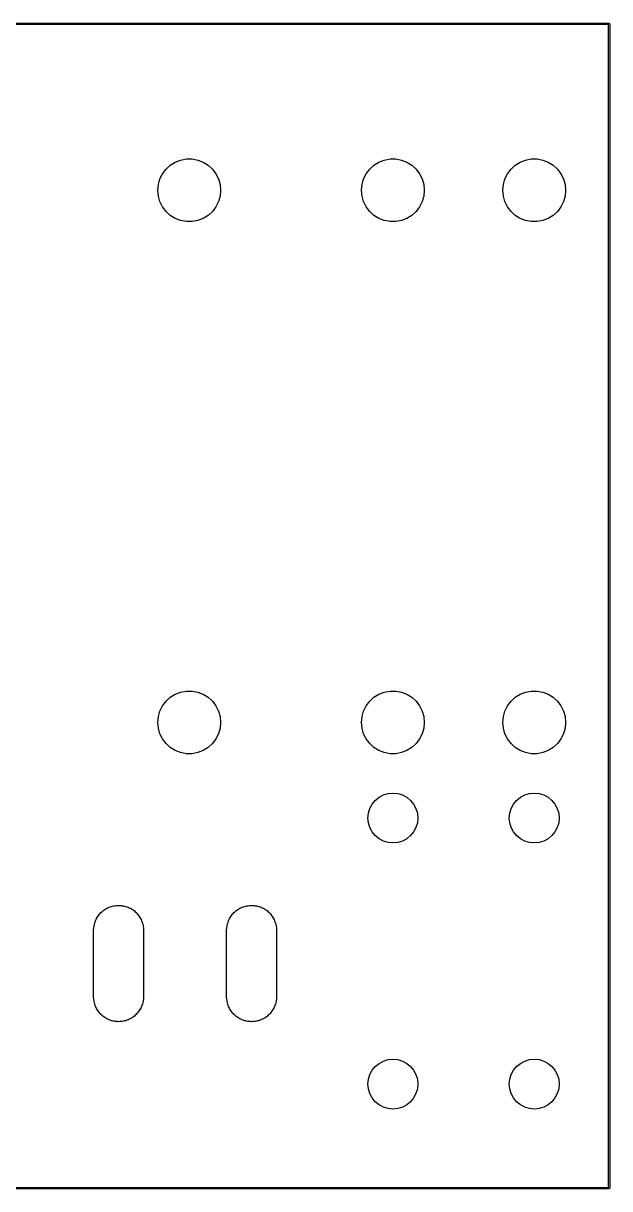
# Model space of a CAD drawing. Extents: x 95.2 to 193.7, y -111.1 to -66.6.
# Drawn here: x 171.3 to 193.7, y -111.15 to -66.65 of the extents above; entities that cross this region are included whole.
import ezdxf

# ---------------------------------------------------------------- set-up
doc = ezdxf.new("R2010")
doc.units = 0
doc.layers.add('BLACK', color=7, linetype='CONTINUOUS')

msp = doc.modelspace()

# ---------------------------------------------------------------- linework, layer by layer
at = {"layer": 'BLACK', "linetype": 'CONTINUOUS'}
for p, q in [((95.25, -66.65), (193.675, -66.65)), ((193.65, -66.7), (95.275, -66.7)), ((193.65, -111.1), (193.65, -66.7)), ((193.675, -66.65), (193.684567, -66.651903)), ((193.684567, -66.651903), (193.698097, -66.665433)), ((193.698097, -66.665433), (193.7, -66.675)), ((193.7, -66.675), (193.7, -111.125)), ((176.754439, -72.216565), (176.918088, -72.067379)), ((176.918088, -72.067379), (177.106364, -71.950804)), ((177.106364, -71.950804), (177.312854, -71.870809)), ((177.312854, -71.870809), (177.530528, -71.830119)), ((177.530528, -71.830119), (177.751972, -71.830119)), ((177.751972, -71.830119), (177.969646, -71.870809)), ((177.969646, -71.870809), (178.176136, -71.950804)), ((178.176136, -71.950804), (178.364412, -72.067379)), ((178.364412, -72.067379), (178.528061, -72.216565)), ((184.533189, -72.216565), (184.696838, -72.067379)), ((184.696838, -72.067379), (184.885114, -71.950804)), ((184.885114, -71.950804), (185.091604, -71.870809)), ((185.091604, -71.870809), (185.309278, -71.830119)), ((185.309278, -71.830119), (185.530722, -71.830119)), ((185.530722, -71.830119), (185.748396, -71.870809)), ((185.748396, -71.870809), (185.954886, -71.950804)), ((185.954886, -71.950804), (186.143162, -72.067379)), ((186.143162, -72.067379), (186.306811, -72.216565)), ((189.930689, -72.216565), (190.094338, -72.067379)), ((190.094338, -72.067379), (190.282614, -71.950804)), ((190.282614, -71.950804), (190.489104, -71.870809)), ((190.489104, -71.870809), (190.706778, -71.830119)), ((190.706778, -71.830119), (190.928222, -71.830119)), ((190.928222, -71.830119), (191.145896, -71.870809)), ((191.145896, -71.870809), (191.352386, -71.950804)), ((191.352386, -71.950804), (191.540662, -72.067379)), ((191.540662, -72.067379), (191.704311, -72.216565)), ((176.522283, -72.59151), (176.620989, -72.393281)), ((176.620989, -72.393281), (176.754439, -72.216565)), ((178.528061, -72.216565), (178.661511, -72.393281)), ((178.661511, -72.393281), (178.760217, -72.59151)), ((184.301033, -72.59151), (184.399739, -72.393281)), ((184.399739, -72.393281), (184.533189, -72.216565)), ((186.306811, -72.216565), (186.440261, -72.393281)), ((186.440261, -72.393281), (186.538967, -72.59151)), ((189.698533, -72.59151), (189.797239, -72.393281)), ((189.797239, -72.393281), (189.930689, -72.216565)), ((191.704311, -72.216565), (191.837761, -72.393281)), ((191.837761, -72.393281), (191.936467, -72.59151)), ((176.44125, -73.025), (176.461682, -72.804501)), ((176.461682, -72.804501), (176.522283, -72.59151)), ((178.760217, -72.59151), (178.820818, -72.804501)), ((178.820818, -72.804501), (178.84125, -73.025)), ((184.22, -73.025), (184.240432, -72.804501)), ((184.240432, -72.804501), (184.301033, -72.59151)), ((186.538967, -72.59151), (186.599568, -72.804501)), ((186.599568, -72.804501), (186.62, -73.025)), ((189.6175, -73.025), (189.637932, -72.804501)), ((189.637932, -72.804501), (189.698533, -72.59151)), ((191.936467, -72.59151), (191.997068, -72.804501)), ((191.997068, -72.804501), (192.0175, -73.025)), ((176.461682, -73.245499), (176.44125, -73.025)), ((176.522283, -73.45849), (176.461682, -73.245499)), ((178.820818, -73.245499), (178.760217, -73.45849)), ((178.84125, -73.025), (178.820818, -73.245499)), ((184.240432, -73.245499), (184.22, -73.025)), ((184.301033, -73.45849), (184.240432, -73.245499)), ((186.599568, -73.245499), (186.538967, -73.45849)), ((186.62, -73.025), (186.599568, -73.245499)), ((189.637932, -73.245499), (189.6175, -73.025)), ((189.698533, -73.45849), (189.637932, -73.245499)), ((191.997068, -73.245499), (191.936467, -73.45849)), ((192.0175, -73.025), (191.997068, -73.245499)), ((176.620989, -73.656719), (176.522283, -73.45849)), ((176.754439, -73.833435), (176.620989, -73.656719)), ((176.918088, -73.982621), (176.754439, -73.833435)), ((178.528061, -73.833435), (178.364412, -73.982621)), ((178.661511, -73.656719), (178.528061, -73.833435)), ((178.760217, -73.45849), (178.661511, -73.656719)), ((184.399739, -73.656719), (184.301033, -73.45849)), ((184.533189, -73.833435), (184.399739, -73.656719)), ((184.696838, -73.982621), (184.533189, -73.833435)), ((186.306811, -73.833435), (186.143162, -73.982621)), ((186.440261, -73.656719), (186.306811, -73.833435)), ((186.538967, -73.45849), (186.440261, -73.656719)), ((189.797239, -73.656719), (189.698533, -73.45849)), ((189.930689, -73.833435), (189.797239, -73.656719)), ((190.094338, -73.982621), (189.930689, -73.833435)), ((191.704311, -73.833435), (191.540662, -73.982621)), ((191.837761, -73.656719), (191.704311, -73.833435)), ((191.936467, -73.45849), (191.837761, -73.656719)), ((177.106364, -74.099196), (176.918088, -73.982621)), ((177.312854, -74.179191), (177.106364, -74.099196)), ((177.530528, -74.219881), (177.312854, -74.179191)), ((177.751972, -74.219881), (177.530528, -74.219881)), ((177.969646, -74.179191), (177.751972, -74.219881)), ((178.176136, -74.099196), (177.969646, -74.179191)), ((178.364412, -73.982621), (178.176136, -74.099196)), ((184.885114, -74.099196), (184.696838, -73.982621)), ((185.091604, -74.179191), (184.885114, -74.099196)), ((185.309278, -74.219881), (185.091604, -74.179191)), ((185.530722, -74.219881), (185.309278, -74.219881)), ((185.748396, -74.179191), (185.530722, -74.219881)), ((185.954886, -74.099196), (185.748396, -74.179191)), ((186.143162, -73.982621), (185.954886, -74.099196)), ((190.282614, -74.099196), (190.094338, -73.982621)), ((190.489104, -74.179191), (190.282614, -74.099196)), ((190.706778, -74.219881), (190.489104, -74.179191)), ((190.928222, -74.219881), (190.706778, -74.219881)), ((191.145896, -74.179191), (190.928222, -74.219881)), ((191.352386, -74.099196), (191.145896, -74.179191)), ((191.540662, -73.982621), (191.352386, -74.099196)), ((176.620989, -92.713281), (176.754439, -92.536565)), ((176.754439, -92.536565), (176.918088, -92.387379)), ((176.918088, -92.387379), (177.106364, -92.270804)), ((177.106364, -92.270804), (177.312854, -92.190809)), ((177.312854, -92.190809), (177.530528, -92.150119)), ((177.530528, -92.150119), (177.751972, -92.150119)), ((177.751972, -92.150119), (177.969646, -92.190809)), ((177.969646, -92.190809), (178.176136, -92.270804)), ((178.176136, -92.270804), (178.364412, -92.387379)), ((178.364412, -92.387379), (178.528061, -92.536565)), ((178.528061, -92.536565), (178.661511, -92.713281)), ((184.399739, -92.713281), (184.533189, -92.536565)), ((184.533189, -92.536565), (184.696838, -92.387379)), ((184.696838, -92.387379), (184.885114, -92.270804)), ((184.885114, -92.270804), (185.091604, -92.190809)), ((185.091604, -92.190809), (185.309278, -92.150119)), ((185.309278, -92.150119), (185.530722, -92.150119)), ((185.530722, -92.150119), (185.748396, -92.190809)), ((185.748396, -92.190809), (185.954886, -92.270804)), ((185.954886, -92.270804), (186.143162, -92.387379)), ((186.143162, -92.387379), (186.306811, -92.536565)), ((186.306811, -92.536565), (186.440261, -92.713281)), ((189.797239, -92.713281), (189.930689, -92.536565)), ((189.930689, -92.536565), (190.094338, -92.387379)), ((190.094338, -92.387379), (190.282614, -92.270804)), ((190.282614, -92.270804), (190.489104, -92.190809)), ((190.489104, -92.190809), (190.706778, -92.150119)), ((190.706778, -92.150119), (190.928222, -92.150119)), ((190.928222, -92.150119), (191.145896, -92.190809)), ((191.145896, -92.190809), (191.352386, -92.270804)), ((191.352386, -92.270804), (191.540662, -92.387379)), ((191.540662, -92.387379), (191.704311, -92.536565)), ((191.704311, -92.536565), (191.837761, -92.713281)), ((176.461682, -93.124501), (176.522283, -92.91151)), ((176.522283, -92.91151), (176.620989, -92.713281)), ((178.661511, -92.713281), (178.760217, -92.91151)), ((178.760217, -92.91151), (178.820818, -93.124501)), ((184.240432, -93.124501), (184.301033, -92.91151)), ((184.301033, -92.91151), (184.399739, -92.713281)), ((186.440261, -92.713281), (186.538967, -92.91151)), ((186.538967, -92.91151), (186.599568, -93.124501)), ((189.637932, -93.124501), (189.698533, -92.91151)), ((189.698533, -92.91151), (189.797239, -92.713281)), ((191.837761, -92.713281), (191.936467, -92.91151)), ((191.936467, -92.91151), (191.997068, -93.124501)), ((176.44125, -93.345), (176.461682, -93.124501)), ((176.461682, -93.565499), (176.44125, -93.345)), ((178.820818, -93.124501), (178.84125, -93.345)), ((178.84125, -93.345), (178.820818, -93.565499)), ((184.22, -93.345), (184.240432, -93.124501)), ((184.240432, -93.565499), (184.22, -93.345)), ((186.599568, -93.124501), (186.62, -93.345)), ((186.62, -93.345), (186.599568, -93.565499)), ((189.6175, -93.345), (189.637932, -93.124501)), ((189.637932, -93.565499), (189.6175, -93.345)), ((191.997068, -93.124501), (192.0175, -93.345)), ((192.0175, -93.345), (191.997068, -93.565499)), ((176.522283, -93.77849), (176.461682, -93.565499)), ((176.620989, -93.976719), (176.522283, -93.77849)), ((178.760217, -93.77849), (178.661511, -93.976719)), ((178.820818, -93.565499), (178.760217, -93.77849)), ((184.301033, -93.77849), (184.240432, -93.565499)), ((184.399739, -93.976719), (184.301033, -93.77849)), ((186.538967, -93.77849), (186.440261, -93.976719)), ((186.599568, -93.565499), (186.538967, -93.77849)), ((189.698533, -93.77849), (189.637932, -93.565499)), ((189.797239, -93.976719), (189.698533, -93.77849)), ((191.936467, -93.77849), (191.837761, -93.976719)), ((191.997068, -93.565499), (191.936467, -93.77849)), ((176.754439, -94.153435), (176.620989, -93.976719)), ((176.918088, -94.302621), (176.754439, -94.153435)), ((177.106364, -94.419196), (176.918088, -94.302621)), ((178.364412, -94.302621), (178.176136, -94.419196)), ((178.528061, -94.153435), (178.364412, -94.302621)), ((178.661511, -93.976719), (178.528061, -94.153435)), ((184.533189, -94.153435), (184.399739, -93.976719)), ((184.696838, -94.302621), (184.533189, -94.153435)), ((184.885114, -94.419196), (184.696838, -94.302621)), ((186.143162, -94.302621), (185.954886, -94.419196)), ((186.306811, -94.153435), (186.143162, -94.302621)), ((186.440261, -93.976719), (186.306811, -94.153435)), ((189.930689, -94.153435), (189.797239, -93.976719)), ((190.094338, -94.302621), (189.930689, -94.153435)), ((190.282614, -94.419196), (190.094338, -94.302621)), ((191.540662, -94.302621), (191.352386, -94.419196)), ((191.704311, -94.153435), (191.540662, -94.302621)), ((191.837761, -93.976719), (191.704311, -94.153435)), ((177.312854, -94.499191), (177.106364, -94.419196)), ((177.530528, -94.539881), (177.312854, -94.499191)), ((177.751972, -94.539881), (177.530528, -94.539881)), ((177.969646, -94.499191), (177.751972, -94.539881)), ((178.176136, -94.419196), (177.969646, -94.499191)), ((185.091604, -94.499191), (184.885114, -94.419196)), ((185.309278, -94.539881), (185.091604, -94.499191)), ((185.530722, -94.539881), (185.309278, -94.539881)), ((185.748396, -94.499191), (185.530722, -94.539881)), ((185.954886, -94.419196), (185.748396, -94.499191)), ((190.489104, -94.499191), (190.282614, -94.419196)), ((190.706778, -94.539881), (190.489104, -94.499191)), ((190.928222, -94.539881), (190.706778, -94.539881)), ((191.145896, -94.499191), (190.928222, -94.539881)), ((191.352386, -94.419196), (191.145896, -94.499191)), ((184.890819, -96.204275), (185.055494, -96.116255)), ((185.055494, -96.116255), (185.234176, -96.062052)), ((185.234176, -96.062052), (185.42, -96.04375)), ((185.42, -96.04375), (185.605824, -96.062052)), ((185.605824, -96.062052), (185.784506, -96.116255)), ((185.784506, -96.116255), (185.949181, -96.204275)), ((190.288319, -96.204275), (190.452994, -96.116255)), ((190.452994, -96.116255), (190.631676, -96.062052)), ((190.631676, -96.062052), (190.8175, -96.04375)), ((190.8175, -96.04375), (191.003324, -96.062052)), ((191.003324, -96.062052), (191.182006, -96.116255)), ((191.182006, -96.116255), (191.346681, -96.204275)), ((184.540005, -96.631744), (184.628025, -96.467069)), ((184.628025, -96.467069), (184.746481, -96.322731)), ((184.746481, -96.322731), (184.890819, -96.204275)), ((185.949181, -96.204275), (186.093519, -96.322731)), ((186.093519, -96.322731), (186.211975, -96.467069)), ((186.211975, -96.467069), (186.299995, -96.631744)), ((189.937505, -96.631744), (190.025525, -96.467069)), ((190.025525, -96.467069), (190.143981, -96.322731)), ((190.143981, -96.322731), (190.288319, -96.204275)), ((191.346681, -96.204275), (191.491019, -96.322731)), ((191.491019, -96.322731), (191.609475, -96.467069)), ((191.609475, -96.467069), (191.697495, -96.631744)), ((184.4675, -96.99625), (184.485802, -96.810426)), ((184.485802, -97.182074), (184.4675, -96.99625)), ((184.485802, -96.810426), (184.540005, -96.631744)), ((186.299995, -96.631744), (186.354198, -96.810426)), ((186.354198, -96.810426), (186.3725, -96.99625)), ((186.3725, -96.99625), (186.354198, -97.182074)), ((189.865, -96.99625), (189.883302, -96.810426)), ((189.883302, -97.182074), (189.865, -96.99625)), ((189.883302, -96.810426), (189.937505, -96.631744)), ((191.697495, -96.631744), (191.751698, -96.810426)), ((191.751698, -96.810426), (191.77, -96.99625)), ((191.77, -96.99625), (191.751698, -97.182074)), ((184.540005, -97.360756), (184.485802, -97.182074)), ((184.628025, -97.525431), (184.540005, -97.360756)), ((186.299995, -97.360756), (186.211975, -97.525431)), ((186.354198, -97.182074), (186.299995, -97.360756)), ((189.937505, -97.360756), (189.883302, -97.182074)), ((190.025525, -97.525431), (189.937505, -97.360756)), ((191.697495, -97.360756), (191.609475, -97.525431)), ((191.751698, -97.182074), (191.697495, -97.360756)), ((184.746481, -97.669769), (184.628025, -97.525431)), ((184.890819, -97.788225), (184.746481, -97.669769)), ((185.055494, -97.876245), (184.890819, -97.788225)), ((185.234176, -97.930448), (185.055494, -97.876245)), ((185.784506, -97.876245), (185.605824, -97.930448)), ((185.949181, -97.788225), (185.784506, -97.876245)), ((186.093519, -97.669769), (185.949181, -97.788225)), ((186.211975, -97.525431), (186.093519, -97.669769)), ((190.143981, -97.669769), (190.025525, -97.525431)), ((190.288319, -97.788225), (190.143981, -97.669769)), ((190.452994, -97.876245), (190.288319, -97.788225)), ((190.631676, -97.930448), (190.452994, -97.876245)), ((191.182006, -97.876245), (191.003324, -97.930448)), ((191.346681, -97.788225), (191.182006, -97.876245)), ((191.491019, -97.669769), (191.346681, -97.788225)), ((191.609475, -97.525431), (191.491019, -97.669769)), ((185.42, -97.94875), (185.234176, -97.930448)), ((185.605824, -97.930448), (185.42, -97.94875)), ((190.8175, -97.94875), (190.631676, -97.930448)), ((191.003324, -97.930448), (190.8175, -97.94875)), ((174.305151, -100.579296), (174.33824, -100.546208)), ((174.33824, -100.546208), (174.377144, -100.520212)), ((174.377144, -100.520212), (174.413319, -100.490525)), ((174.413319, -100.490525), (174.45459, -100.468464)), ((174.45459, -100.468464), (174.493495, -100.44247)), ((174.493495, -100.44247), (174.536726, -100.424562)), ((174.536726, -100.424562), (174.577994, -100.402505)), ((174.577994, -100.402505), (174.622769, -100.388922)), ((174.622769, -100.388922), (174.666004, -100.371014)), ((174.666004, -100.371014), (174.711898, -100.361885)), ((174.711898, -100.361885), (174.756676, -100.348302)), ((174.756676, -100.348302), (174.803248, -100.343715)), ((174.803248, -100.343715), (174.849139, -100.334587)), ((174.849139, -100.334587), (174.895927, -100.334587)), ((174.895927, -100.334587), (174.9425, -100.33)), ((174.9425, -100.33), (174.989073, -100.334587)), ((174.989073, -100.334587), (175.035861, -100.334587)), ((175.035861, -100.334587), (175.081751, -100.343715)), ((175.081751, -100.343715), (175.128324, -100.348302)), ((175.128324, -100.348302), (175.173101, -100.361885)), ((175.173101, -100.361885), (175.218996, -100.371014)), ((175.218996, -100.371014), (175.26223, -100.388922)), ((175.26223, -100.388922), (175.307006, -100.402505)), ((175.307006, -100.402505), (175.348273, -100.424562)), ((175.348273, -100.424562), (175.391505, -100.44247)), ((175.391505, -100.44247), (175.430409, -100.468464)), ((175.430409, -100.468464), (175.471681, -100.490525)), ((175.471681, -100.490525), (175.507855, -100.520212)), ((175.507855, -100.520212), (175.54676, -100.546208)), ((175.54676, -100.546208), (175.579848, -100.579296)), ((179.385151, -100.579296), (179.41824, -100.546208)), ((179.41824, -100.546208), (179.457144, -100.520212)), ((179.457144, -100.520212), (179.493319, -100.490525)), ((179.493319, -100.490525), (179.53459, -100.468464)), ((179.53459, -100.468464), (179.573495, -100.44247)), ((179.573495, -100.44247), (179.616726, -100.424562)), ((179.616726, -100.424562), (179.657994, -100.402505)), ((179.657994, -100.402505), (179.702769, -100.388922)), ((179.702769, -100.388922), (179.746004, -100.371014)), ((179.746004, -100.371014), (179.791898, -100.361885)), ((179.791898, -100.361885), (179.836676, -100.348302)), ((179.836676, -100.348302), (179.883248, -100.343715)), ((179.883248, -100.343715), (179.929139, -100.334587)), ((179.929139, -100.334587), (179.975927, -100.334587)), ((179.975927, -100.334587), (180.0225, -100.33)), ((180.0225, -100.33), (180.069073, -100.334587)), ((180.069073, -100.334587), (180.115861, -100.334587)), ((180.115861, -100.334587), (180.161751, -100.343715)), ((180.161751, -100.343715), (180.208324, -100.348302)), ((180.208324, -100.348302), (180.253101, -100.361885)), ((180.253101, -100.361885), (180.298996, -100.371014)), ((180.298996, -100.371014), (180.34223, -100.388922)), ((180.34223, -100.388922), (180.387006, -100.402505)), ((180.387006, -100.402505), (180.428273, -100.424562)), ((180.428273, -100.424562), (180.471505, -100.44247)), ((180.471505, -100.44247), (180.510409, -100.468464)), ((180.510409, -100.468464), (180.551681, -100.490525)), ((180.551681, -100.490525), (180.587855, -100.520212)), ((180.587855, -100.520212), (180.62676, -100.546208)), ((180.62676, -100.546208), (180.659848, -100.579296)), ((174.021885, -101.051898), (174.031014, -101.006004)), ((174.031014, -101.006004), (174.048922, -100.962769)), ((174.048922, -100.962769), (174.062505, -100.917994)), ((174.062505, -100.917994), (174.084562, -100.876726)), ((174.084562, -100.876726), (174.10247, -100.833495)), ((174.10247, -100.833495), (174.128464, -100.79459)), ((174.128464, -100.79459), (174.150525, -100.753319)), ((174.150525, -100.753319), (174.180212, -100.717144)), ((174.180212, -100.717144), (174.206208, -100.67824)), ((174.206208, -100.67824), (174.239296, -100.645151)), ((174.239296, -100.645151), (174.268981, -100.608981)), ((174.268981, -100.608981), (174.305151, -100.579296)), ((175.579848, -100.579296), (175.616019, -100.608981)), ((175.616019, -100.608981), (175.645703, -100.645151)), ((175.645703, -100.645151), (175.678792, -100.67824)), ((175.678792, -100.67824), (175.704787, -100.717144)), ((175.704787, -100.717144), (175.734475, -100.753319)), ((175.734475, -100.753319), (175.756535, -100.79459)), ((175.756535, -100.79459), (175.78253, -100.833495)), ((175.78253, -100.833495), (175.800437, -100.876726)), ((175.800437, -100.876726), (175.822495, -100.917994)), ((175.822495, -100.917994), (175.836077, -100.962769)), ((175.836077, -100.962769), (175.853986, -101.006004)), ((175.853986, -101.006004), (175.863114, -101.051898)), ((179.101885, -101.051898), (179.111014, -101.006004)), ((179.111014, -101.006004), (179.128922, -100.962769)), ((179.128922, -100.962769), (179.142505, -100.917994)), ((179.142505, -100.917994), (179.164562, -100.876726)), ((179.164562, -100.876726), (179.18247, -100.833495)), ((179.18247, -100.833495), (179.208464, -100.79459)), ((179.208464, -100.79459), (179.230525, -100.753319)), ((179.230525, -100.753319), (179.260212, -100.717144)), ((179.260212, -100.717144), (179.286208, -100.67824)), ((179.286208, -100.67824), (179.319296, -100.645151)), ((179.319296, -100.645151), (179.348981, -100.608981)), ((179.348981, -100.608981), (179.385151, -100.579296)), ((180.659848, -100.579296), (180.696019, -100.608981)), ((180.696019, -100.608981), (180.725703, -100.645151)), ((180.725703, -100.645151), (180.758792, -100.67824)), ((180.758792, -100.67824), (180.784787, -100.717144)), ((180.784787, -100.717144), (180.814475, -100.753319)), ((180.814475, -100.753319), (180.836535, -100.79459)), ((180.836535, -100.79459), (180.86253, -100.833495)), ((180.86253, -100.833495), (180.880437, -100.876726)), ((180.880437, -100.876726), (180.902495, -100.917994)), ((180.902495, -100.917994), (180.916077, -100.962769)), ((180.916077, -100.962769), (180.933986, -101.006004)), ((180.933986, -101.006004), (180.943114, -101.051898)), ((173.99, -101.2825), (173.994587, -101.189139)), ((173.99, -103.8225), (173.99, -101.2825)), ((173.994587, -101.189139), (174.003715, -101.143248)), ((174.003715, -101.143248), (174.008302, -101.096676)), ((174.008302, -101.096676), (174.021885, -101.051898)), ((175.863114, -101.051898), (175.876698, -101.096676)), ((175.876698, -101.096676), (175.881284, -101.143248)), ((175.881284, -101.143248), (175.890413, -101.189139)), ((175.890413, -101.189139), (175.895, -101.2825)), ((175.895, -101.2825), (175.895, -103.8225)), ((179.07, -101.2825), (179.074587, -101.189139)), ((179.07, -103.8225), (179.07, -101.2825)), ((179.074587, -101.189139), (179.083715, -101.143248)), ((179.083715, -101.143248), (179.088302, -101.096676)), ((179.088302, -101.096676), (179.101885, -101.051898)), ((180.943114, -101.051898), (180.956698, -101.096676)), ((180.956698, -101.096676), (180.961284, -101.143248)), ((180.961284, -101.143248), (180.970413, -101.189139)), ((180.970413, -101.189139), (180.975, -101.2825)), ((180.975, -101.2825), (180.975, -103.8225)), ((173.994587, -103.915861), (173.99, -103.8225)), ((174.003715, -103.961751), (173.994587, -103.915861)), ((174.008302, -104.008324), (174.003715, -103.961751)), ((174.021885, -104.053101), (174.008302, -104.008324)), ((174.031014, -104.098996), (174.021885, -104.053101)), ((174.048922, -104.14223), (174.031014, -104.098996)), ((175.853986, -104.098996), (175.836077, -104.14223)), ((175.863114, -104.053101), (175.853986, -104.098996)), ((175.876698, -104.008324), (175.863114, -104.053101)), ((175.881284, -103.961751), (175.876698, -104.008324)), ((175.890413, -103.915861), (175.881284, -103.961751)), ((175.895, -103.8225), (175.890413, -103.915861)), ((179.074587, -103.915861), (179.07, -103.8225)), ((179.083715, -103.961751), (179.074587, -103.915861)), ((179.088302, -104.008324), (179.083715, -103.961751)), ((179.101885, -104.053101), (179.088302, -104.008324)), ((179.111014, -104.098996), (179.101885, -104.053101)), ((179.128922, -104.14223), (179.111014, -104.098996)), ((180.933986, -104.098996), (180.916077, -104.14223)), ((180.943114, -104.053101), (180.933986, -104.098996)), ((180.956698, -104.008324), (180.943114, -104.053101)), ((180.961284, -103.961751), (180.956698, -104.008324)), ((180.970413, -103.915861), (180.961284, -103.961751)), ((180.975, -103.8225), (180.970413, -103.915861)), ((174.062505, -104.187006), (174.048922, -104.14223)), ((174.084562, -104.228273), (174.062505, -104.187006)), ((174.10247, -104.271505), (174.084562, -104.228273)), ((174.128464, -104.310409), (174.10247, -104.271505)), ((174.150525, -104.351681), (174.128464, -104.310409)), ((174.180212, -104.387855), (174.150525, -104.351681)), ((174.206208, -104.42676), (174.180212, -104.387855)), ((174.239296, -104.459848), (174.206208, -104.42676)), ((174.268981, -104.496019), (174.239296, -104.459848)), ((174.305151, -104.525703), (174.268981, -104.496019)), ((174.33824, -104.558792), (174.305151, -104.525703)), ((174.377144, -104.584787), (174.33824, -104.558792)), ((175.54676, -104.558792), (175.507855, -104.584787)), ((175.579848, -104.525703), (175.54676, -104.558792)), ((175.616019, -104.496019), (175.579848, -104.525703)), ((175.645703, -104.459848), (175.616019, -104.496019)), ((175.678792, -104.42676), (175.645703, -104.459848)), ((175.704787, -104.387855), (175.678792, -104.42676)), ((175.734475, -104.351681), (175.704787, -104.387855)), ((175.756535, -104.310409), (175.734475, -104.351681)), ((175.78253, -104.271505), (175.756535, -104.310409)), ((175.800437, -104.228273), (175.78253, -104.271505)), ((175.822495, -104.187006), (175.800437, -104.228273)), ((175.836077, -104.14223), (175.822495, -104.187006)), ((179.142505, -104.187006), (179.128922, -104.14223)), ((179.164562, -104.228273), (179.142505, -104.187006)), ((179.18247, -104.271505), (179.164562, -104.228273)), ((179.208464, -104.310409), (179.18247, -104.271505)), ((179.230525, -104.351681), (179.208464, -104.310409)), ((179.260212, -104.387855), (179.230525, -104.351681)), ((179.286208, -104.42676), (179.260212, -104.387855)), ((179.319296, -104.459848), (179.286208, -104.42676)), ((179.348981, -104.496019), (179.319296, -104.459848)), ((179.385151, -104.525703), (179.348981, -104.496019)), ((179.41824, -104.558792), (179.385151, -104.525703)), ((179.457144, -104.584787), (179.41824, -104.558792)), ((180.62676, -104.558792), (180.587855, -104.584787)), ((180.659848, -104.525703), (180.62676, -104.558792)), ((180.696019, -104.496019), (180.659848, -104.525703)), ((180.725703, -104.459848), (180.696019, -104.496019)), ((180.758792, -104.42676), (180.725703, -104.459848)), ((180.784787, -104.387855), (180.758792, -104.42676)), ((180.814475, -104.351681), (180.784787, -104.387855)), ((180.836535, -104.310409), (180.814475, -104.351681)), ((180.86253, -104.271505), (180.836535, -104.310409)), ((180.880437, -104.228273), (180.86253, -104.271505)), ((180.902495, -104.187006), (180.880437, -104.228273)), ((180.916077, -104.14223), (180.902495, -104.187006)), ((174.413319, -104.614475), (174.377144, -104.584787)), ((174.45459, -104.636535), (174.413319, -104.614475)), ((174.493495, -104.66253), (174.45459, -104.636535)), ((174.536726, -104.680437), (174.493495, -104.66253)), ((174.577994, -104.702495), (174.536726, -104.680437)), ((174.622769, -104.716077), (174.577994, -104.702495)), ((174.666004, -104.733986), (174.622769, -104.716077)), ((174.711898, -104.743114), (174.666004, -104.733986)), ((174.756676, -104.756698), (174.711898, -104.743114)), ((174.803248, -104.761284), (174.756676, -104.756698)), ((174.849139, -104.770413), (174.803248, -104.761284)), ((174.895927, -104.770413), (174.849139, -104.770413)), ((174.9425, -104.775), (174.895927, -104.770413)), ((174.989073, -104.770413), (174.9425, -104.775)), ((175.035861, -104.770413), (174.989073, -104.770413)), ((175.081751, -104.761284), (175.035861, -104.770413)), ((175.128324, -104.756698), (175.081751, -104.761284)), ((175.173101, -104.743114), (175.128324, -104.756698)), ((175.218996, -104.733986), (175.173101, -104.743114)), ((175.26223, -104.716077), (175.218996, -104.733986)), ((175.307006, -104.702495), (175.26223, -104.716077)), ((175.348273, -104.680437), (175.307006, -104.702495)), ((175.391505, -104.66253), (175.348273, -104.680437)), ((175.430409, -104.636535), (175.391505, -104.66253)), ((175.471681, -104.614475), (175.430409, -104.636535)), ((175.507855, -104.584787), (175.471681, -104.614475)), ((179.493319, -104.614475), (179.457144, -104.584787)), ((179.53459, -104.636535), (179.493319, -104.614475)), ((179.573495, -104.66253), (179.53459, -104.636535)), ((179.616726, -104.680437), (179.573495, -104.66253)), ((179.657994, -104.702495), (179.616726, -104.680437)), ((179.702769, -104.716077), (179.657994, -104.702495)), ((179.746004, -104.733986), (179.702769, -104.716077)), ((179.791898, -104.743114), (179.746004, -104.733986)), ((179.836676, -104.756698), (179.791898, -104.743114)), ((179.883248, -104.761284), (179.836676, -104.756698)), ((179.929139, -104.770413), (179.883248, -104.761284)), ((179.975927, -104.770413), (179.929139, -104.770413)), ((180.0225, -104.775), (179.975927, -104.770413)), ((180.069073, -104.770413), (180.0225, -104.775)), ((180.115861, -104.770413), (180.069073, -104.770413)), ((180.161751, -104.761284), (180.115861, -104.770413)), ((180.208324, -104.756698), (180.161751, -104.761284)), ((180.253101, -104.743114), (180.208324, -104.756698)), ((180.298996, -104.733986), (180.253101, -104.743114)), ((180.34223, -104.716077), (180.298996, -104.733986)), ((180.387006, -104.702495), (180.34223, -104.716077)), ((180.428273, -104.680437), (180.387006, -104.702495)), ((180.471505, -104.66253), (180.428273, -104.680437)), ((180.510409, -104.636535), (180.471505, -104.66253)), ((180.551681, -104.614475), (180.510409, -104.636535)), ((180.587855, -104.584787), (180.551681, -104.614475)), ((184.890819, -106.364275), (185.055494, -106.276255)), ((185.055494, -106.276255), (185.234176, -106.222052)), ((185.234176, -106.222052), (185.42, -106.20375)), ((185.42, -106.20375), (185.605824, -106.222052)), ((185.605824, -106.222052), (185.784506, -106.276255)), ((185.784506, -106.276255), (185.949181, -106.364275)), ((190.288319, -106.364275), (190.452994, -106.276255)), ((190.452994, -106.276255), (190.631676, -106.222052)), ((190.631676, -106.222052), (190.8175, -106.20375)), ((190.8175, -106.20375), (191.003324, -106.222052)), ((191.003324, -106.222052), (191.182006, -106.276255)), ((191.182006, -106.276255), (191.346681, -106.364275)), ((184.485802, -106.970426), (184.540005, -106.791744)), ((184.540005, -106.791744), (184.628025, -106.627069)), ((184.628025, -106.627069), (184.746481, -106.482731)), ((184.746481, -106.482731), (184.890819, -106.364275)), ((185.949181, -106.364275), (186.093519, -106.482731)), ((186.093519, -106.482731), (186.211975, -106.627069)), ((186.211975, -106.627069), (186.299995, -106.791744)), ((186.299995, -106.791744), (186.354198, -106.970426)), ((189.883302, -106.970426), (189.937505, -106.791744)), ((189.937505, -106.791744), (190.025525, -106.627069)), ((190.025525, -106.627069), (190.143981, -106.482731)), ((190.143981, -106.482731), (190.288319, -106.364275)), ((191.346681, -106.364275), (191.491019, -106.482731)), ((191.491019, -106.482731), (191.609475, -106.627069)), ((191.609475, -106.627069), (191.697495, -106.791744)), ((191.697495, -106.791744), (191.751698, -106.970426)), ((184.4675, -107.15625), (184.485802, -106.970426)), ((184.485802, -107.342074), (184.4675, -107.15625)), ((186.354198, -106.970426), (186.3725, -107.15625)), ((186.3725, -107.15625), (186.354198, -107.342074)), ((189.865, -107.15625), (189.883302, -106.970426)), ((189.883302, -107.342074), (189.865, -107.15625)), ((191.751698, -106.970426), (191.77, -107.15625)), ((191.77, -107.15625), (191.751698, -107.342074)), ((184.540005, -107.520756), (184.485802, -107.342074)), ((184.628025, -107.685431), (184.540005, -107.520756)), ((184.746481, -107.829769), (184.628025, -107.685431)), ((186.211975, -107.685431), (186.093519, -107.829769)), ((186.299995, -107.520756), (186.211975, -107.685431)), ((186.354198, -107.342074), (186.299995, -107.520756)), ((189.937505, -107.520756), (189.883302, -107.342074)), ((190.025525, -107.685431), (189.937505, -107.520756)), ((190.143981, -107.829769), (190.025525, -107.685431)), ((191.609475, -107.685431), (191.491019, -107.829769)), ((191.697495, -107.520756), (191.609475, -107.685431)), ((191.751698, -107.342074), (191.697495, -107.520756)), ((184.890819, -107.948225), (184.746481, -107.829769)), ((185.055494, -108.036245), (184.890819, -107.948225)), ((185.234176, -108.090448), (185.055494, -108.036245)), ((185.42, -108.10875), (185.234176, -108.090448)), ((185.605824, -108.090448), (185.42, -108.10875)), ((185.784506, -108.036245), (185.605824, -108.090448)), ((185.949181, -107.948225), (185.784506, -108.036245)), ((186.093519, -107.829769), (185.949181, -107.948225)), ((190.288319, -107.948225), (190.143981, -107.829769)), ((190.452994, -108.036245), (190.288319, -107.948225)), ((190.631676, -108.090448), (190.452994, -108.036245)), ((190.8175, -108.10875), (190.631676, -108.090448)), ((191.003324, -108.090448), (190.8175, -108.10875)), ((191.182006, -108.036245), (191.003324, -108.090448)), ((191.346681, -107.948225), (191.182006, -108.036245)), ((191.491019, -107.829769), (191.346681, -107.948225)), ((193.675, -111.15), (95.25, -111.15)), ((95.275, -111.1), (193.65, -111.1)), ((193.684567, -111.148097), (193.675, -111.15)), ((193.698097, -111.134567), (193.684567, -111.148097)), ((193.7, -111.125), (193.698097, -111.134567))]:
    msp.add_line(p, q, dxfattribs=at)

doc.saveas('drawing.dxf')
